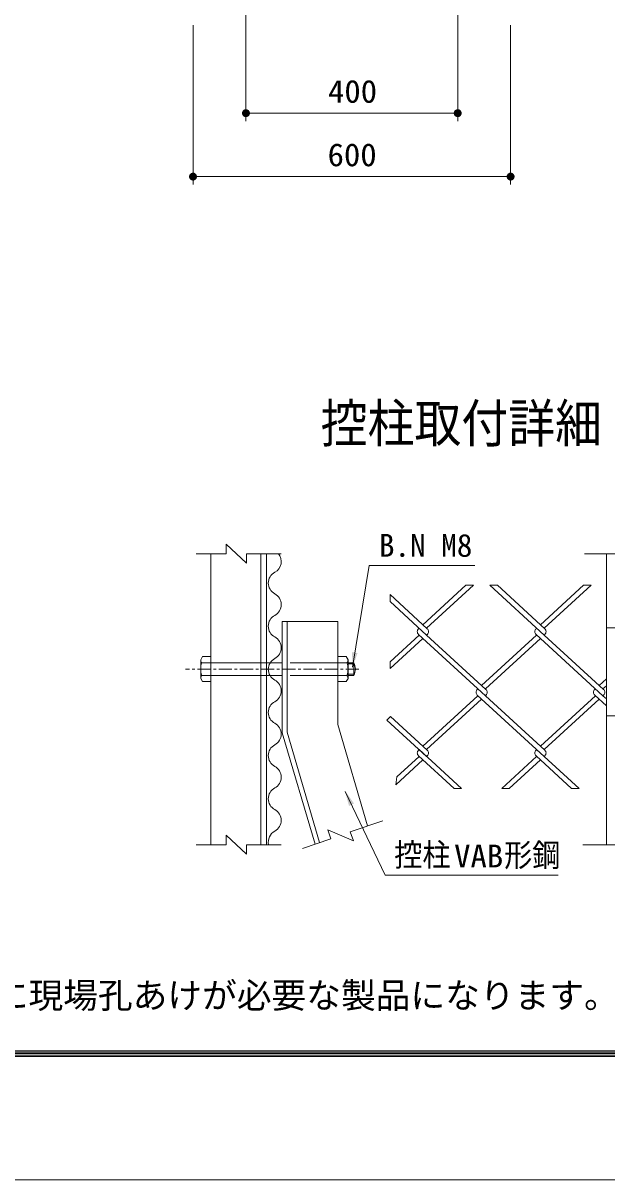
# Model space of a CAD drawing. Units: millimetres at full size. Extents: x -4455 to 4455, y -3150 to 3150.
# Drawn here: x 344 to 1447, y -3150 to -963 of the extents above; entities that cross this region are included whole.
import ezdxf
from ezdxf.enums import TextEntityAlignment as Align

# ---------------------------------------------------------------- set-up
doc = ezdxf.new("R2010")
doc.units = ezdxf.units.MM
doc.header["$LTSCALE"] = 20
doc.header["$PDMODE"] = 32
doc.header["$PDSIZE"] = 10
doc.linetypes.add('DASHED', pattern=[7.5, 6, -1.5])
doc.linetypes.add('USER1', pattern=[2, 1.25, -0.25, 0.25, -0.25])
for name, color, linetype, lineweight in [('0-1_SUNPOU', 1, 'Continuous', 18), ('0-3_7詳細', 7, 'Continuous', 18), ('0-A_5寸法', 1, 'Continuous', 18), ('0-E_D-TTL', 7, 'Continuous', 18)]:
    doc.layers.add(name, color=color, linetype=linetype, lineweight=lineweight)
doc.layers.add('0-2_DEFPOINTS', color=7, linetype='Continuous')
doc.layers.add('0-F_D-TTL-TXT', color=7, linetype='Continuous')
doc.styles.add('ＭＳ ゴシック', font='')
doc.styles.get('ＭＳ ゴシック').set_extended_font_data('MS Gothic')

# ---------------------------------------------------------------- blocks, each defined once
blk = doc.blocks.new('M1')
at = {"layer": '0-1_SUNPOU'}
blk.add_line((-5, 0), (-38.58, 0), dxfattribs=at)
for points in [[(0, 0), (-5, 0), (-4.96, 0.63)], [(0, 0), (-4.96, -0.63), (-5, 0)], [(0, 0), (-4.96, 0.63), (-4.84, 1.24)], [(0, 0), (-4.84, -1.24), (-4.96, -0.63)], [(0, 0), (-4.84, 1.24), (-4.65, 1.84)], [(0, 0), (-4.65, -1.84), (-4.84, -1.24)], [(0, 0), (-4.65, 1.84), (-4.38, 2.41)], [(0, 0), (-4.38, -2.41), (-4.65, -1.84)], [(0, 0), (-4.38, 2.41), (-4.05, 2.94)], [(0, 0), (-4.05, -2.94), (-4.38, -2.41)], [(0, 0), (-4.05, 2.94), (-3.64, 3.42)], [(0, 0), (-3.64, -3.42), (-4.05, -2.94)], [(0, 0), (-3.64, 3.42), (-3.19, 3.85)], [(0, 0), (-3.19, -3.85), (-3.64, -3.42)], [(0, 0), (-3.19, 3.85), (-2.68, 4.22)], [(0, 0), (-2.68, -4.22), (-3.19, -3.85)], [(0, 0), (-2.68, 4.22), (-2.13, 4.52)], [(0, 0), (-2.13, -4.52), (-2.68, -4.22)], [(0, 0), (-2.13, 4.52), (-1.55, 4.76)], [(0, 0), (-1.55, -4.76), (-2.13, -4.52)], [(0, 0), (-1.55, 4.76), (-0.94, 4.91)], [(0, 0), (-0.94, -4.91), (-1.55, -4.76)], [(0, 0), (-0.94, 4.91), (-0.31, 4.99)], [(0, 0), (-0.31, -4.99), (-0.94, -4.91)], [(0, 0), (-0.31, 4.99), (0.31, 4.99)], [(0, 0), (0.31, -4.99), (-0.31, -4.99)], [(0, 0), (0.31, 4.99), (0.94, 4.91)], [(0, 0), (0.94, 4.91), (1.55, 4.76)], [(0, 0), (1.55, 4.76), (2.13, 4.52)], [(0, 0), (2.13, 4.52), (2.68, 4.22)], [(0, 0), (2.68, 4.22), (3.19, 3.85)], [(0, 0), (3.19, 3.85), (3.64, 3.42)], [(0, 0), (3.64, 3.42), (4.05, 2.94)], [(0, 0), (4.05, 2.94), (4.38, 2.41)], [(0, 0), (4.38, 2.41), (4.65, 1.84)], [(0, 0), (4.65, 1.84), (4.84, 1.24)], [(0, 0), (4.84, 1.24), (4.96, 0.63)], [(0, 0), (4.96, 0.63), (5, 0)], [(0, 0), (0.94, -4.91), (0.31, -4.99)], [(0, 0), (1.55, -4.76), (0.94, -4.91)], [(0, 0), (2.13, -4.52), (1.55, -4.76)], [(0, 0), (2.68, -4.22), (2.13, -4.52)], [(0, 0), (3.19, -3.85), (2.68, -4.22)], [(0, 0), (3.64, -3.42), (3.19, -3.85)], [(0, 0), (4.05, -2.94), (3.64, -3.42)], [(0, 0), (4.38, -2.41), (4.05, -2.94)], [(0, 0), (4.65, -1.84), (4.38, -2.41)], [(0, 0), (4.84, -1.24), (4.65, -1.84)], [(0, 0), (4.96, -0.63), (4.84, -1.24)], [(0, 0), (5, 0), (4.96, -0.63)]]:
    blk.add_solid(points, dxfattribs=at)

msp = doc.modelspace()

# ---------------------------------------------------------------- linework, layer by layer
at = {"layer": '0-2_DEFPOINTS'}
for p in [(1165.22, -1133.07), (665.22, -1253.07)]:
    msp.add_point(p, dxfattribs=at)
at = {"layer": '0-3_7詳細', "color": 4}
for p, q in [((727.71, -1966.06), (671.15, -1966.06)), ((766.48, -1984.06), (727.71, -1948.06)), ((727.71, -1966.06), (727.71, -1948.06)), ((766.48, -1966.06), (831.75, -1966.06)), ((766.48, -1966.06), (766.48, -1984.06)), ((1524.13, -1966.06), (1404.56, -1966.06)), ((962.27, -2492.32), (1023.94, -2470.96)), ((925.63, -2505.01), (919.74, -2488)), ((968.16, -2509.33), (919.74, -2488)), ((962.27, -2492.32), (968.16, -2509.33)), ((727.71, -2516.37), (727.71, -2498.37)), ((766.48, -2534.37), (727.71, -2498.37)), ((925.63, -2505.01), (872.18, -2523.52)), ((727.71, -2516.37), (671.15, -2516.37)), ((766.48, -2516.37), (831.75, -2516.37)), ((766.48, -2516.37), (766.48, -2534.37)), ((1524.13, -2516.37), (1401.32, -2516.37))]:
    msp.add_line(p, q, dxfattribs=at)
at = {"layer": '0-3_7詳細'}
for p, q in [((698.91, -1966.06), (698.91, -2516.37)), ((793.41, -1966.06), (793.41, -2516.37)), ((803.91, -1966.06), (803.91, -2516.37)), ((1446.02, -1966.06), (1446.02, -2516.37)), ((842.91, -2094.27), (842.91, -2303.39)), ((938.91, -2094.27), (938.91, -2289.27)), ((1641.02, -2106.38), (1446.02, -2106.38)), ((679.71, -2166.51), (683.03, -2160.75)), ((683.03, -2160.75), (698.91, -2160.75)), ((698.91, -2207.79), (698.91, -2160.75)), ((938.91, -2207.79), (938.91, -2160.75)), ((679.71, -2202.03), (679.71, -2166.51)), ((681.77, -2172.27), (698.91, -2172.27)), ((803.91, -2172.27), (833.91, -2172.27)), ((956.05, -2172.27), (938.91, -2172.27)), ((958.11, -2202.03), (958.11, -2166.51)), ((958.11, -2172.27), (968.77, -2172.27)), ((968.77, -2196.27), (968.77, -2172.27)), ((679.71, -2202.03), (683.03, -2207.79)), ((681.77, -2196.27), (698.91, -2196.27)), ((683.03, -2207.79), (698.91, -2207.79)), ((803.91, -2196.27), (833.91, -2196.27)), ((956.05, -2196.27), (938.91, -2196.27)), ((954.78, -2207.79), (938.91, -2207.79)), ((958.11, -2202.03), (954.78, -2207.79)), ((958.11, -2196.27), (968.77, -2196.27)), ((803.91, -2332.62), (803.91, -2212.62)), ((1446.02, -2272.62), (1488.74, -2272.62)), ((938.91, -2289.27), (995.12, -2480.95)), ((833.91, -2304.71), (895.68, -2515.38)), ((842.91, -2303.39), (904.21, -2512.43))]:
    msp.add_line(p, q, dxfattribs=at)
at = {"layer": '0-3_7詳細', "color": 3}
for p, q in [((1180.83, -2025.9), (1099.46, -2100.46)), ((1195.04, -2025.9), (1106.57, -2106.97)), ((1195.04, -2025.9), (1180.83, -2025.9)), ((1328.6, -2119.99), (1225.91, -2025.9)), ((1240.12, -2025.9), (1225.91, -2025.9)), ((1329.67, -2107.95), (1240.12, -2025.9)), ((1402.86, -2025.9), (1321.49, -2100.46)), ((1417.07, -2025.9), (1328.6, -2106.97)), ((1417.07, -2025.9), (1402.86, -2025.9)), ((1107.64, -2107.95), (1037.35, -2043.54)), ((1037.35, -2043.54), (1037.35, -2056.56)), ((1106.57, -2119.99), (1037.35, -2056.56)), ((1092.36, -2119.99), (1037.35, -2170.39)), ((1092.36, -2106.97), (1091.29, -2107.95)), ((1092.36, -2106.97), (1091.29, -2107.95)), ((1217.58, -2234.74), (1091.29, -2119.01)), ((1106.57, -2119.99), (1108.01, -2118.67)), ((1107.64, -2119.01), (1106.57, -2119.99)), ((1218.65, -2222.7), (1106.57, -2119.99)), ((1314.39, -2119.99), (1210.48, -2215.2)), ((1314.39, -2106.97), (1313.32, -2107.95)), ((1314.39, -2106.97), (1313.32, -2107.95)), ((1314.39, -2106.97), (1313.32, -2107.95)), ((1314.39, -2106.97), (1313.32, -2107.95)), ((1439.61, -2234.74), (1313.32, -2119.01)), ((1329.67, -2119.01), (1328.6, -2119.99)), ((1440.68, -2222.7), (1328.6, -2119.99)), ((1099.46, -2126.5), (1037.35, -2183.42)), ((1321.49, -2126.5), (1217.58, -2221.71)), ((1037.35, -2170.39), (1037.35, -2183.42)), ((1446.02, -2202.82), (1432.51, -2215.2)), ((1203.37, -2221.71), (1202.3, -2222.7)), ((1203.37, -2221.71), (1202.3, -2222.7)), ((1218.65, -2222.7), (1210.48, -2215.2)), ((1425.4, -2221.71), (1424.33, -2222.7)), ((1425.4, -2221.71), (1424.33, -2222.7)), ((1440.68, -2222.7), (1432.51, -2215.2)), ((1446.02, -2215.84), (1439.61, -2221.71)), ((1203.37, -2234.74), (1099.46, -2329.95)), ((1210.48, -2241.25), (1106.57, -2336.46)), ((1328.6, -2349.48), (1202.3, -2233.75)), ((1217.58, -2234.74), (1219.02, -2233.42)), ((1218.65, -2233.75), (1217.58, -2234.74)), ((1329.67, -2337.44), (1217.58, -2234.74)), ((1425.4, -2234.74), (1321.49, -2329.95)), ((1432.51, -2241.25), (1328.6, -2336.46)), ((1446.02, -2253.63), (1424.33, -2233.75)), ((1440.68, -2233.75), (1439.61, -2234.74)), ((1446.02, -2240.61), (1439.61, -2234.74)), ((1038.12, -2273.74), (1031.59, -2280.77)), ((1107.64, -2337.44), (1038.12, -2273.74)), ((1106.57, -2349.48), (1031.59, -2280.77)), ((1092.36, -2336.46), (1091.29, -2337.44)), ((1092.36, -2336.46), (1091.29, -2337.44)), ((1172.59, -2409.98), (1092.36, -2336.46)), ((1107.64, -2337.44), (1099.46, -2329.95)), ((1314.39, -2336.46), (1313.32, -2337.44)), ((1314.39, -2336.46), (1313.32, -2337.44)), ((1394.62, -2409.98), (1314.39, -2336.46)), ((1329.67, -2337.44), (1321.49, -2329.95)), ((1099.46, -2355.99), (1048.11, -2403.05)), ((1092.36, -2349.48), (1050.15, -2388.16)), ((1158.38, -2409.98), (1091.29, -2348.5)), ((1107.64, -2348.5), (1106.57, -2349.48)), ((1314.39, -2349.48), (1248.36, -2409.98)), ((1380.41, -2409.98), (1313.32, -2348.5)), ((1329.67, -2348.5), (1328.6, -2349.48)), ((1050.15, -2388.16), (1048.11, -2403.05)), ((1172.59, -2409.98), (1158.38, -2409.98)), ((1394.62, -2409.98), (1380.41, -2409.98))]:
    msp.add_line(p, q, dxfattribs=at)
at = {"layer": '0-3_7詳細', "color": 1, "linetype": 'USER1'}
msp.add_line((978.77, -2184.27), (651.29, -2184.27), dxfattribs=at)
at = {"layer": '0-3_7詳細', "color": 3, "linetype": 'DASHED'}
for p, q in [((698.91, -2172.27), (938.91, -2172.27)), ((698.91, -2196.27), (938.91, -2196.27))]:
    msp.add_line(p, q, dxfattribs=at)
at = {"layer": '0-3_7詳細', "color": 1}
for p, q in [((958.11, -2174.67), (969.98, -2174.67)), ((958.11, -2193.87), (969.98, -2193.87))]:
    msp.add_line(p, q, dxfattribs=at)
at = {"layer": '0-3_7詳細'}
for points in [[(1197.37, -1988.29), (998.29, -1988.29), (966.36, -2180.69)], [(938.91, -2094.27), (833.91, -2094.27), (833.91, -2304.71)], [(958.11, -2166.51), (954.78, -2160.75), (938.91, -2160.75)], [(1354.98, -2574.28), (1027.98, -2574.28), (952.65, -2415.5)]]:
    msp.add_lwpolyline(points, dxfattribs=at)
at = {"layer": '0-3_7詳細', "color": 3}
msp.add_lwpolyline([(1321.49, -2355.99), (1262.57, -2409.98), (1248.36, -2409.98)], dxfattribs=at)
for centre, radius, start, end in [((808.77, -1980.75), 23.12, 298.07249, 39.45287), ((830.53, -2021.55), 23.12, 118.07249, 241.92751), ((808.77, -2062.35), 23.12, 298.07249, 61.92751), ((830.53, -2103.15), 23.12, 118.07249, 241.92751), ((1096.36, -2113.48), 7.5, 132.5, 227.5), ((1102.57, -2113.48), 7.5, 312.5, 47.5), ((1318.38, -2113.48), 7.5, 132.5, 227.5), ((1324.6, -2113.48), 7.5, 312.5, 47.5), ((808.77, -2143.95), 23.12, 298.07249, 61.92751), ((830.53, -2184.75), 23.12, 118.07249, 241.92751), ((808.77, -2225.55), 23.12, 298.07249, 61.92751), ((1207.37, -2228.22), 7.5, 132.5, 227.5), ((1213.59, -2228.22), 7.5, 312.5, 47.5), ((1429.4, -2228.22), 7.5, 132.5, 227.5), ((1435.61, -2228.22), 7.5, 312.5, 47.5), ((830.53, -2266.35), 23.12, 118.07249, 241.92751), ((808.77, -2307.15), 23.12, 298.07249, 61.92751), ((830.53, -2347.95), 23.12, 118.07249, 241.92751), ((1096.36, -2342.97), 7.5, 132.5, 227.5), ((1102.57, -2342.97), 7.5, 312.5, 47.5), ((1318.38, -2342.97), 7.5, 132.5, 227.5), ((1324.6, -2342.97), 7.5, 312.5, 47.5), ((808.77, -2388.75), 23.12, 298.07249, 61.92751), ((830.53, -2429.55), 23.12, 118.07249, 241.92751), ((808.77, -2470.35), 23.12, 298.07249, 61.92751), ((830.53, -2511.15), 23.12, 118.07249, 193.04524)]:
    msp.add_arc(centre, radius, start, end, dxfattribs=at)
at = {"layer": '0-3_7詳細'}
for centre, radius, start, end in [((688.8, -2166.51), 9.09, 180, 219.3382), ((715.71, -2184.27), 36, 160.52878, 199.47122), ((949.02, -2166.51), 9.09, 320.6618, 0), ((922.11, -2184.27), 36, 340.52878, 19.47122), ((947.98, -2184.27), 24, 330, 30), ((688.8, -2202.03), 9.09, 140.6618, 180), ((949.02, -2202.03), 9.09, 0, 39.3382)]:
    msp.add_arc(centre, radius, start, end, dxfattribs=at)
for points in [[(966.03, -2182.66), (965.8, -2152.22), (976.08, -2153.92)], [(951.79, -2413.7), (969.36, -2438.57), (959.95, -2443.03)]]:
    msp.add_solid(points, dxfattribs=at)
at = {"layer": '0-A_5寸法'}
for p, q in [((1165.22, -586.56), (1165.22, -1148.07)), ((765.22, -666.56), (765.22, -1148.07)), ((665.22, -966.56), (665.22, -1268.07)), ((1265.22, -966.56), (1265.22, -1268.07)), ((765.22, -1133.07), (1165.22, -1133.07)), ((1265.22, -1253.07), (665.22, -1253.07))]:
    msp.add_line(p, q, dxfattribs=at)
at = {"layer": '0-E_D-TTL', "color": 2}
msp.add_lwpolyline([(-4454.9, 3150.21), (4454.8, 3150.21), (4454.8, -3150.21), (-4454.9, -3150.21)], close=True, dxfattribs=at)
at = {"layer": '0-E_D-TTL'}
for points in [[(-4168.52, 2916.87), (4168.41, 2916.87), (4168.41, -2916.87), (-4168.52, -2916.87)], [(-4165.87, 2914.21), (4165.76, 2914.21), (4165.76, -2914.21), (-4165.87, -2914.21)], [(-4163.21, 2911.56), (4163.11, 2911.56), (4163.11, -2911.56), (-4163.21, -2911.56)], [(-4160.56, 2908.91), (4160.46, 2908.91), (4160.46, -2908.91), (-4160.56, -2908.91)], [(-4157.91, 2906.26), (4157.81, 2906.26), (4157.81, -2906.26), (-4157.91, -2906.26)]]:
    msp.add_lwpolyline(points, close=True, dxfattribs=at)

# ---------------------------------------------------------------- block references
at = {"layer": '0-A_5寸法', "xscale": 1.5, "yscale": 1.5, "rotation": 180}
for p in [(765.22, -1133.07), (665.22, -1253.07)]:
    msp.add_blockref('M1', p, dxfattribs=at)
at = {"layer": '0-A_5寸法', "xscale": 1.5, "yscale": 1.5}
for p in [(1165.22, -1133.07), (1265.22, -1253.07)]:
    msp.add_blockref('M1', p, dxfattribs=at)

# ---------------------------------------------------------------- texts
at = {"layer": '0-3_7詳細', "style": 'ＭＳ ゴシック', "width": 0.9}
msp.add_text('控柱取付詳細', height=72.14, dxfattribs=at).set_placement((906.39, -1777.25), align=Align.BOTTOM_LEFT)
at = {"layer": '0-3_7詳細', "color": 3, "style": 'ＭＳ ゴシック'}
msp.add_text('B.N M8', height=43.26, dxfattribs=at).set_placement((1016.43, -1984.92), align=Align.BOTTOM_LEFT)
for s, width, p in [('控柱', 0.9, (1045.5, -2570.04)), ('形鋼', 0.9, (1253, -2570.75)), ('VAB', 1.05, (1158.53, -2572.47))]:
    msp.add_text(s, height=43.26, dxfattribs=dict(at, width=width)).set_placement(p, align=Align.BOTTOM_LEFT)
at = {"layer": '0-A_5寸法', "color": 3, "style": 'ＭＳ ゴシック', "width": 1.05}
for s, p in [('400', (920.22, -1126.4)), ('600', (919.47, -1246.4))]:
    msp.add_text(s, height=43.26, dxfattribs=at).set_placement(p, align=Align.BOTTOM_LEFT)
at = {"layer": '0-F_D-TTL-TXT', "style": 'ＭＳ ゴシック'}
msp.add_text('※本製品は胴縁に現場孔あけが必要な製品になります。(支柱に直止め部のみ)', height=48.09, dxfattribs=at).set_placement((-170.36, -2839.86), align=Align.BOTTOM_LEFT)

doc.saveas('drawing.dxf')
